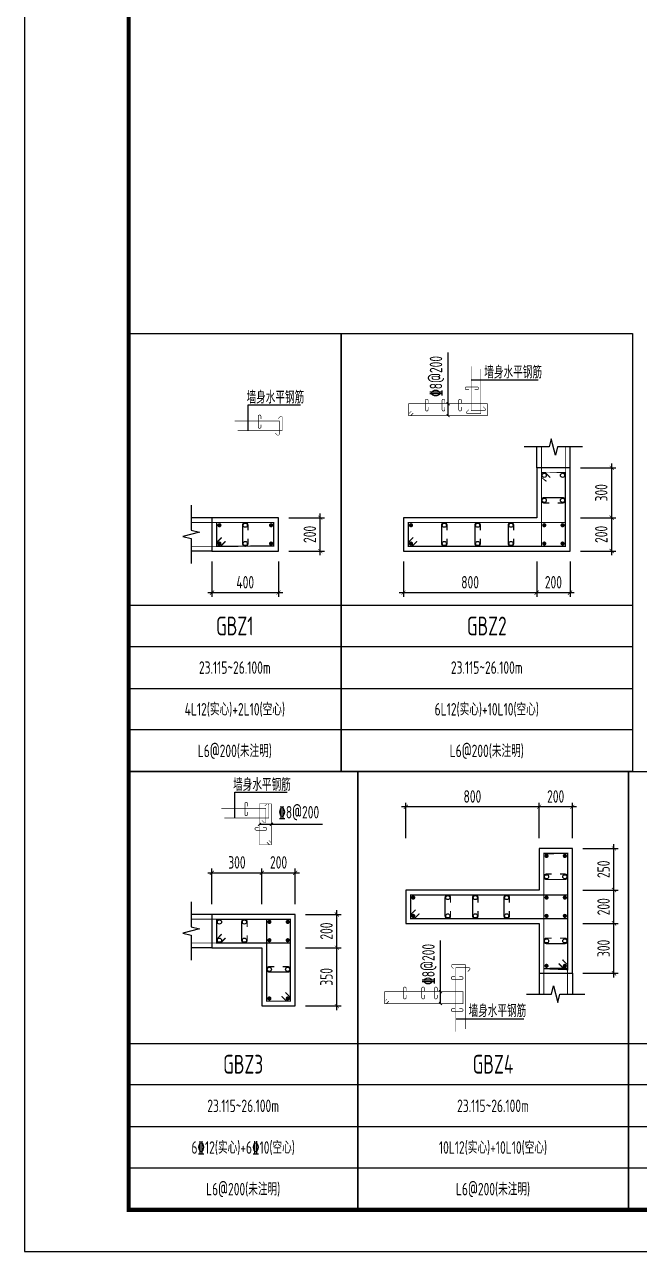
# Model space of a CAD drawing. Extents: x -1058961 to 23600, y -449123 to 2751847.
# Drawn here: x -459602 to -444836, y -288485 to -259005 of the extents above; entities that cross this region are included whole.
import ezdxf
from ezdxf.enums import TextEntityAlignment as Align

# ---------------------------------------------------------------- set-up
doc = ezdxf.new("R2010")
doc.units = 0
doc.header["$LTSCALE"] = 1000
doc.layers.get('0').update_dxf_attribs({"linetype": 'CONTINUOUS'})
doc.layers.get('DEFPOINTS').update_dxf_attribs({"linetype": 'CONTINUOUS'})
for name, color, linetype in [('-TK', 7, 'CONTINUOUS'), ('COLU_DE_DIM', 3, 'CONTINUOUS'), ('COLU_DE_TH', 7, 'CONTINUOUS'), ('LABEL', 1, 'CONTINUOUS'), ('LINK', 6, 'CONTINUOUS'), ('LINK-INDEX', 6, 'CONTINUOUS'), ('link-墙筋', 6, 'CONTINUOUS'), ('REIN', 6, 'CONTINUOUS'), ('TAB', 7, 'CONTINUOUS'), ('TAB_TEXT', 7, 'CONTINUOUS'), ('TEXT25', 2, 'CONTINUOUS'), ('THIN', 7, 'CONTINUOUS'), ('z-计算配筋', 7, 'CONTINUOUS')]:
    doc.layers.add(name, color=color, linetype=linetype)
doc.styles.add('TSSD_DIMENSION', font='Tssdeng.shx', dxfattribs={"width": 0.7, "bigfont": 'tssdchn.shx'})
doc.styles.add('TSSD_REIN', font='tssdeng.shx', dxfattribs={"width": 0.7, "height": 300, "bigfont": 'tssdchn.shx'})
doc.dimstyles.new('TSSD_25_100', dxfattribs={"dimtxt": 300, "dimasz": 100, "dimexe": 100, "dimexo": 250, "dimgap": 100, "dimtad": 1, "dimdec": 0, "dimlfac": 0.25, "dimzin": 0, "dimdsep": 46, "dimtxsty": 'TSSD_DIMENSION', "dimblk": 'ARCHTICK', "dimcen": 0, "dimdle": 100, "dimclrt": 7, "dimadec": 0, "dimazin": 0, "dimtfac": 1, "dimtdec": 0, "dimtix": 1, "dimtmove": 2, "dimatfit": 3, "dimldrblk": 'ARCHTICK', "dimfxl": 0, "dimtolj": 1, "dimtzin": 0, "dimarcsym": 0})

# ---------------------------------------------------------------- blocks, each defined once
blk = doc.blocks.new('_ArchTick')
at = {"color": 0, "linetype": 'ByBlock', "const_width": 0.15}
blk.add_lwpolyline([(-0.5, -0.5), (0.5, 0.5)], dxfattribs=at)
blk = doc.blocks.new('*D1224')
at = {"layer": 'COLU_DE_DIM', "color": 0, "lineweight": -2}
for p, q in [((-455102.3117456581, -271905.5566562858), (-455102.3117456581, -272755.5566562858)), ((-453502.3117456203, -271905.5566562858), (-453502.3117456203, -272755.5566562858)), ((-455202.3117456581, -272655.5566562858), (-453402.3117456203, -272655.5566562858))]:
    blk.add_line(p, q, dxfattribs=at)
at = {"layer": 'DEFPOINTS', "color": 0}
for p in [(-455102.3117456581, -271655.5566562858), (-453502.3117456203, -271655.5566562858), (-453502.3117456203, -272655.5566562858)]:
    blk.add_point(p, dxfattribs=at)
at = {"layer": 'COLU_DE_DIM', "color": 0, "lineweight": -2, "xscale": 100, "yscale": 100, "zscale": 100, "rotation": 180}
blk.add_blockref('_ArchTick', (-455102.3117456581, -272655.5566562858), dxfattribs=at)
at = {"layer": 'COLU_DE_DIM', "color": 0, "lineweight": -2, "xscale": 100, "yscale": 100, "zscale": 100}
blk.add_blockref('_ArchTick', (-453502.3117456203, -272655.5566562858), dxfattribs=at)
at = {"layer": 'COLU_DE_DIM', "color": 7, "insert": (-454302.3117456392, -272405.5566562858), "char_height": 300, "attachment_point": 5, "style": 'TSSD_DIMENSION'}
blk.add_mtext('\\A1;400', dxfattribs=at)
blk = doc.blocks.new('*D1225')
at = {"layer": 'COLU_DE_DIM', "color": 0, "lineweight": -2}
for p, q in [((-453252.3117456203, -270855.5566562788), (-452402.3117456203, -270855.5566562788)), ((-452502.3117456203, -271755.5566562858), (-452502.3117456203, -270755.5566562788)), ((-453252.3117456203, -271655.5566562858), (-452402.3117456203, -271655.5566562858))]:
    blk.add_line(p, q, dxfattribs=at)
at = {"layer": 'DEFPOINTS', "color": 0}
for p in [(-453502.3117456203, -270855.5566562788), (-452502.3117456203, -270855.5566562788), (-453502.3117456203, -271655.5566562858)]:
    blk.add_point(p, dxfattribs=at)
at = {"layer": 'COLU_DE_DIM', "color": 0, "lineweight": -2, "xscale": 100, "yscale": 100, "zscale": 100}
for p, rotation in [((-452502.3117456203, -270855.5566562788), 90), ((-452502.3117456203, -271655.5566562858), 270)]:
    blk.add_blockref('_ArchTick', p, dxfattribs=dict(at, rotation=rotation))
at = {"layer": 'COLU_DE_DIM', "color": 7, "insert": (-452752.3117456203, -271255.5566562824), "char_height": 300, "attachment_point": 5, "rotation": 90, "style": 'TSSD_DIMENSION'}
blk.add_mtext('\\A1;200', dxfattribs=at)
blk = doc.blocks.new('*D1226')
at = {"layer": 'COLU_DE_DIM', "color": 0, "lineweight": -2}
for p, q in [((-450502.3117456204, -271905.5566545327), (-450502.3117456204, -272755.5566545327)), ((-447302.316225159, -271905.5566545327), (-447302.316225159, -272755.5566545327)), ((-450602.3117456204, -272655.5566545327), (-447202.316225159, -272655.5566545327))]:
    blk.add_line(p, q, dxfattribs=at)
at = {"layer": 'DEFPOINTS', "color": 0}
for p in [(-450502.3117456204, -271655.5566545327), (-447302.316225159, -271655.5566545327), (-447302.316225159, -272655.5566545327)]:
    blk.add_point(p, dxfattribs=at)
at = {"layer": 'COLU_DE_DIM', "color": 0, "lineweight": -2, "xscale": 100, "yscale": 100, "zscale": 100, "rotation": 180}
blk.add_blockref('_ArchTick', (-450502.3117456204, -272655.5566545327), dxfattribs=at)
at = {"layer": 'COLU_DE_DIM', "color": 0, "lineweight": -2, "xscale": 100, "yscale": 100, "zscale": 100}
blk.add_blockref('_ArchTick', (-447302.316225159, -272655.5566545327), dxfattribs=at)
at = {"layer": 'COLU_DE_DIM', "color": 7, "insert": (-448902.3139853897, -272405.5566545327), "char_height": 300, "attachment_point": 5, "style": 'TSSD_DIMENSION'}
blk.add_mtext('\\A1;800', dxfattribs=at)
blk = doc.blocks.new('*D1227')
at = {"layer": 'COLU_DE_DIM', "color": 0, "lineweight": -2}
for p, q in [((-447302.316225159, -271905.5566545327), (-447302.316225159, -272755.5566545327)), ((-446502.316225159, -271905.5566545327), (-446502.316225159, -272755.5566545327)), ((-447402.316225159, -272655.5566545327), (-446402.316225159, -272655.5566545327))]:
    blk.add_line(p, q, dxfattribs=at)
at = {"layer": 'DEFPOINTS', "color": 0}
for p in [(-447302.316225159, -271655.5566545327), (-446502.316225159, -271655.5566545327), (-446502.316225159, -272655.5566545327)]:
    blk.add_point(p, dxfattribs=at)
at = {"layer": 'COLU_DE_DIM', "color": 0, "lineweight": -2, "xscale": 100, "yscale": 100, "zscale": 100, "rotation": 180}
blk.add_blockref('_ArchTick', (-447302.316225159, -272655.5566545327), dxfattribs=at)
at = {"layer": 'COLU_DE_DIM', "color": 0, "lineweight": -2, "xscale": 100, "yscale": 100, "zscale": 100}
blk.add_blockref('_ArchTick', (-446502.316225159, -272655.5566545327), dxfattribs=at)
at = {"layer": 'COLU_DE_DIM', "color": 7, "insert": (-446902.316225159, -272405.5566545327), "char_height": 300, "attachment_point": 5, "style": 'TSSD_DIMENSION'}
blk.add_mtext('\\A1;200', dxfattribs=at)
blk = doc.blocks.new('*D1228')
at = {"layer": 'COLU_DE_DIM', "color": 0, "lineweight": -2}
for p, q in [((-446252.3162251413, -270855.5566527793), (-445402.3162251413, -270855.5566527793)), ((-445502.3162251413, -271755.5566545327), (-445502.3162251413, -270755.5566527793)), ((-446252.3162251413, -271655.5566545327), (-445402.3162251413, -271655.5566545327))]:
    blk.add_line(p, q, dxfattribs=at)
at = {"layer": 'DEFPOINTS', "color": 0}
for p in [(-446502.3162251413, -270855.5566527793), (-445502.3162251413, -270855.5566527793), (-446502.3162251413, -271655.5566545327)]:
    blk.add_point(p, dxfattribs=at)
at = {"layer": 'COLU_DE_DIM', "color": 0, "lineweight": -2, "xscale": 100, "yscale": 100, "zscale": 100}
for p, rotation in [((-445502.3162251413, -270855.5566527793), 90), ((-445502.3162251413, -271655.5566545327), 270)]:
    blk.add_blockref('_ArchTick', p, dxfattribs=dict(at, rotation=rotation))
at = {"layer": 'COLU_DE_DIM', "color": 7, "insert": (-445752.3162251412, -271255.5566536561), "char_height": 300, "attachment_point": 5, "rotation": 90, "style": 'TSSD_DIMENSION'}
blk.add_mtext('\\A1;200', dxfattribs=at)
blk = doc.blocks.new('*D1229')
at = {"layer": 'COLU_DE_DIM', "color": 0, "lineweight": -2}
for p, q in [((-446252.3162251413, -269655.5566523211), (-445402.3162251413, -269655.5566523211)), ((-445502.3162251413, -270955.5566527793), (-445502.3162251413, -269555.5566523211)), ((-446252.3162251413, -270855.5566527793), (-445402.3162251413, -270855.5566527793))]:
    blk.add_line(p, q, dxfattribs=at)
at = {"layer": 'DEFPOINTS', "color": 0}
for p in [(-446502.3162251413, -269655.5566523211), (-445502.3162251413, -269655.5566523211), (-446502.3162251413, -270855.5566527793)]:
    blk.add_point(p, dxfattribs=at)
at = {"layer": 'COLU_DE_DIM', "color": 0, "lineweight": -2, "xscale": 100, "yscale": 100, "zscale": 100}
for p, rotation in [((-445502.3162251413, -269655.5566523211), 90), ((-445502.3162251413, -270855.5566527793), 270)]:
    blk.add_blockref('_ArchTick', p, dxfattribs=dict(at, rotation=rotation))
at = {"layer": 'COLU_DE_DIM', "color": 7, "insert": (-445752.3162251412, -270255.5566525503), "char_height": 300, "attachment_point": 5, "rotation": 90, "style": 'TSSD_DIMENSION'}
blk.add_mtext('\\A1;300', dxfattribs=at)
blk = doc.blocks.new('*D1230')
at = {"layer": 'COLU_DE_DIM', "color": 0, "lineweight": -2}
for p, q in [((-455202.3117456608, -279386.9587451696), (-453802.3117456394, -279386.9587451696)), ((-455102.3117456608, -280136.9587451696), (-455102.3117456608, -279286.9587451696)), ((-453902.3117456394, -280136.9587451696), (-453902.3117456394, -279286.9587451696))]:
    blk.add_line(p, q, dxfattribs=at)
at = {"layer": 'DEFPOINTS', "color": 0}
for p in [(-453902.3117456394, -279386.9587451696), (-455102.3117456608, -280386.9587451696), (-453902.3117456394, -280386.9587451696)]:
    blk.add_point(p, dxfattribs=at)
at = {"layer": 'COLU_DE_DIM', "color": 0, "lineweight": -2, "xscale": 100, "yscale": 100, "zscale": 100, "rotation": 180}
blk.add_blockref('_ArchTick', (-455102.3117456608, -279386.9587451696), dxfattribs=at)
at = {"layer": 'COLU_DE_DIM', "color": 0, "lineweight": -2, "xscale": 100, "yscale": 100, "zscale": 100}
blk.add_blockref('_ArchTick', (-453902.3117456394, -279386.9587451696), dxfattribs=at)
at = {"layer": 'COLU_DE_DIM', "color": 7, "insert": (-454502.3117456501, -279136.9587451696), "char_height": 300, "attachment_point": 5, "style": 'TSSD_DIMENSION'}
blk.add_mtext('\\A1;300', dxfattribs=at)
blk = doc.blocks.new('*D1231')
at = {"layer": 'COLU_DE_DIM', "color": 0, "lineweight": -2}
for p, q in [((-454002.3117456394, -279386.9587451696), (-453002.3117456394, -279386.9587451696)), ((-453902.3117456394, -280136.9587451696), (-453902.3117456394, -279286.9587451696)), ((-453102.3117456394, -280136.9587451696), (-453102.3117456394, -279286.9587451696))]:
    blk.add_line(p, q, dxfattribs=at)
at = {"layer": 'DEFPOINTS', "color": 0}
for p in [(-453102.3117456394, -279386.9587451696), (-453902.3117456394, -280386.9587451696), (-453102.3117456394, -280386.9587451696)]:
    blk.add_point(p, dxfattribs=at)
at = {"layer": 'COLU_DE_DIM', "color": 0, "lineweight": -2, "xscale": 100, "yscale": 100, "zscale": 100, "rotation": 180}
blk.add_blockref('_ArchTick', (-453902.3117456394, -279386.9587451696), dxfattribs=at)
at = {"layer": 'COLU_DE_DIM', "color": 0, "lineweight": -2, "xscale": 100, "yscale": 100, "zscale": 100}
blk.add_blockref('_ArchTick', (-453102.3117456394, -279386.9587451696), dxfattribs=at)
at = {"layer": 'COLU_DE_DIM', "color": 7, "insert": (-453502.3117456394, -279136.9587451696), "char_height": 300, "attachment_point": 5, "style": 'TSSD_DIMENSION'}
blk.add_mtext('\\A1;200', dxfattribs=at)
blk = doc.blocks.new('*D1232')
at = {"layer": 'COLU_DE_DIM', "color": 0, "lineweight": -2}
for p, q in [((-452852.3117456394, -281186.9587451668), (-452002.3117456394, -281186.9587451668)), ((-452102.3117456394, -282686.9587427714), (-452102.3117456394, -281086.9587451668)), ((-452852.3117456394, -282586.9587427714), (-452002.3117456394, -282586.9587427714))]:
    blk.add_line(p, q, dxfattribs=at)
at = {"layer": 'DEFPOINTS', "color": 0}
for p in [(-453102.3117456394, -281186.9587451668), (-452102.3117456394, -281186.9587451668), (-453102.3117456394, -282586.9587427714)]:
    blk.add_point(p, dxfattribs=at)
at = {"layer": 'COLU_DE_DIM', "color": 0, "lineweight": -2, "xscale": 100, "yscale": 100, "zscale": 100}
for p, rotation in [((-452102.3117456394, -281186.9587451668), 90), ((-452102.3117456394, -282586.9587427714), 270)]:
    blk.add_blockref('_ArchTick', p, dxfattribs=dict(at, rotation=rotation))
at = {"layer": 'COLU_DE_DIM', "color": 7, "insert": (-452352.3117456394, -281886.9587439692), "char_height": 300, "attachment_point": 5, "rotation": 90, "style": 'TSSD_DIMENSION'}
blk.add_mtext('\\A1;350', dxfattribs=at)
blk = doc.blocks.new('*D1233')
at = {"layer": 'COLU_DE_DIM', "color": 0, "lineweight": -2}
for p, q in [((-452102.3117456394, -281286.9587451668), (-452102.3117456394, -280286.9587451696)), ((-452852.3117456394, -280386.9587451696), (-452002.3117456394, -280386.9587451696)), ((-452852.3117456394, -281186.9587451668), (-452002.3117456394, -281186.9587451668))]:
    blk.add_line(p, q, dxfattribs=at)
at = {"layer": 'DEFPOINTS', "color": 0}
for p in [(-453102.3117456394, -280386.9587451696), (-452102.3117456394, -280386.9587451696), (-453102.3117456394, -281186.9587451668)]:
    blk.add_point(p, dxfattribs=at)
at = {"layer": 'COLU_DE_DIM', "color": 0, "lineweight": -2, "xscale": 100, "yscale": 100, "zscale": 100}
for p, rotation in [((-452102.3117456394, -280386.9587451696), 90), ((-452102.3117456394, -281186.9587451668), 270)]:
    blk.add_blockref('_ArchTick', p, dxfattribs=dict(at, rotation=rotation))
at = {"layer": 'COLU_DE_DIM', "color": 7, "insert": (-452352.3117456394, -280786.9587451683), "char_height": 300, "attachment_point": 5, "rotation": 90, "style": 'TSSD_DIMENSION'}
blk.add_mtext('\\A1;200', dxfattribs=at)
blk = doc.blocks.new('*D1318')
at = {"layer": 'COLU_DE_DIM', "color": 0, "lineweight": -2}
for p, q in [((-446197.2700891263, -280602.2533056755), (-445347.2700891263, -280602.2533056755)), ((-445447.2700891263, -281902.2551157917), (-445447.2700891263, -280502.2533056755)), ((-446197.2700891263, -281802.2551157917), (-445347.2700891263, -281802.2551157917))]:
    blk.add_line(p, q, dxfattribs=at)
at = {"layer": 'DEFPOINTS', "color": 0}
for p in [(-446447.2700891263, -280602.2533056755), (-445447.2700891263, -280602.2533056755), (-446447.2700891263, -281802.2551157917)]:
    blk.add_point(p, dxfattribs=at)
at = {"layer": 'COLU_DE_DIM', "color": 0, "lineweight": -2, "xscale": 100, "yscale": 100, "zscale": 100}
for p, rotation in [((-445447.2700891263, -280602.2533056755), 90), ((-445447.2700891263, -281802.2551157917), 270)]:
    blk.add_blockref('_ArchTick', p, dxfattribs=dict(at, rotation=rotation))
at = {"layer": 'COLU_DE_DIM', "color": 7, "insert": (-445697.2700891263, -281202.2542107338), "char_height": 300, "attachment_point": 5, "rotation": 90, "style": 'TSSD_DIMENSION'}
blk.add_mtext('\\A1;300', dxfattribs=at)
blk = doc.blocks.new('*D1319')
at = {"layer": 'COLU_DE_DIM', "color": 0, "lineweight": -2}
for p, q in [((-445447.2700891263, -280702.2533056755), (-445447.2700891263, -279702.2545125485)), ((-446197.2700891263, -279802.2545125485), (-445347.2700891263, -279802.2545125485)), ((-446197.2700891263, -280602.2533056755), (-445347.2700891263, -280602.2533056755))]:
    blk.add_line(p, q, dxfattribs=at)
at = {"layer": 'DEFPOINTS', "color": 0}
for p in [(-446447.2700891263, -279802.2545125485), (-445447.2700891263, -279802.2545125485), (-446447.2700891263, -280602.2533056755)]:
    blk.add_point(p, dxfattribs=at)
at = {"layer": 'COLU_DE_DIM', "color": 0, "lineweight": -2, "xscale": 100, "yscale": 100, "zscale": 100}
for p, rotation in [((-445447.2700891263, -279802.2545125485), 90), ((-445447.2700891263, -280602.2533056755), 270)]:
    blk.add_blockref('_ArchTick', p, dxfattribs=dict(at, rotation=rotation))
at = {"layer": 'COLU_DE_DIM', "color": 7, "insert": (-445697.2700891263, -280202.2539091121), "char_height": 300, "attachment_point": 5, "rotation": 90, "style": 'TSSD_DIMENSION'}
blk.add_mtext('\\A1;200', dxfattribs=at)
blk = doc.blocks.new('*D1320')
at = {"layer": 'COLU_DE_DIM', "color": 0, "lineweight": -2}
for p, q in [((-446197.2700891263, -278802.2563805213), (-445347.2700891263, -278802.2563805213)), ((-445447.2700891263, -279902.2545125485), (-445447.2700891263, -278702.2563805213)), ((-446197.2700891263, -279802.2545125485), (-445347.2700891263, -279802.2545125485))]:
    blk.add_line(p, q, dxfattribs=at)
at = {"layer": 'DEFPOINTS', "color": 0}
for p in [(-446447.2700891263, -278802.2563805213), (-445447.2700891263, -278802.2563805213), (-446447.2700891263, -279802.2545125485)]:
    blk.add_point(p, dxfattribs=at)
at = {"layer": 'COLU_DE_DIM', "color": 0, "lineweight": -2, "xscale": 100, "yscale": 100, "zscale": 100}
for p, rotation in [((-445447.2700891263, -278802.2563805213), 90), ((-445447.2700891263, -279802.2545125485), 270)]:
    blk.add_blockref('_ArchTick', p, dxfattribs=dict(at, rotation=rotation))
at = {"layer": 'COLU_DE_DIM', "color": 7, "insert": (-445697.2700891263, -279302.255446535), "char_height": 300, "attachment_point": 5, "rotation": 90, "style": 'TSSD_DIMENSION'}
blk.add_mtext('\\A1;250', dxfattribs=at)
blk = doc.blocks.new('*D1321')
at = {"layer": 'COLU_DE_DIM', "color": 0, "lineweight": -2}
for p, q in [((-447247.270088704, -278552.2563805213), (-447247.2700871207, -277702.2563805213)), ((-446447.2700886606, -278552.2563805213), (-446447.2700870774, -277702.2563820114)), ((-446347.2700872637, -277802.2563821977), (-447347.270087307, -277802.256380335))]:
    blk.add_line(p, q, dxfattribs=at)
at = {"layer": 'DEFPOINTS', "color": 0}
for p in [(-447247.270087307, -277802.2563805213), (-447247.2700891696, -278802.2563805213), (-446447.2700891263, -278802.2563805213)]:
    blk.add_point(p, dxfattribs=at)
at = {"layer": 'COLU_DE_DIM', "color": 0, "lineweight": -2, "xscale": 100, "yscale": 100, "zscale": 100}
for p, rotation in [((-447247.270087307, -277802.2563805213), 179.9999998932783), ((-446447.2700872637, -277802.2563820114), 359.9999998932783)]:
    blk.add_blockref('_ArchTick', p, dxfattribs=dict(at, rotation=rotation))
at = {"layer": 'COLU_DE_DIM', "color": 7, "insert": (-446847.2700868197, -277552.2563812663), "char_height": 300, "attachment_point": 5, "rotation": 359.9999998932783, "style": 'TSSD_DIMENSION'}
blk.add_mtext('\\A1;200', dxfattribs=at)
blk = doc.blocks.new('*D1322')
at = {"layer": 'COLU_DE_DIM', "color": 0, "lineweight": -2}
for p, q in [((-450447.7664299897, -278552.2563805213), (-450447.7664284065, -277702.2563805213)), ((-447247.270088704, -278552.2563805213), (-447247.2700871207, -277702.2563864827)), ((-447147.270087307, -277802.2563866689), (-450547.7664285927, -277802.256380335))]:
    blk.add_line(p, q, dxfattribs=at)
at = {"layer": 'DEFPOINTS', "color": 0}
for p in [(-450447.7664285927, -277802.2563805213), (-450447.7664304554, -278802.2563805213), (-447247.2700891696, -278802.2563805213)]:
    blk.add_point(p, dxfattribs=at)
at = {"layer": 'COLU_DE_DIM', "color": 0, "lineweight": -2, "xscale": 100, "yscale": 100, "zscale": 100}
for p, rotation in [((-450447.7664285927, -277802.2563805213), 179.9999998932783), ((-447247.270087307, -277802.2563864827), 359.9999998932783)]:
    blk.add_blockref('_ArchTick', p, dxfattribs=dict(at, rotation=rotation))
at = {"layer": 'COLU_DE_DIM', "color": 7, "insert": (-448847.5182574842, -277552.256383502), "char_height": 300, "attachment_point": 5, "rotation": 359.9999998932783, "style": 'TSSD_DIMENSION'}
blk.add_mtext('\\A1;800', dxfattribs=at)
blk = doc.blocks.new('A1')
blk.add_lwpolyline([(0, 59400), (0, 0), (84100, 0), (84100, 59400)], close=True)
at = {"const_width": 100}
blk.add_lwpolyline([(2500, 58400), (2500, 1000), (83100, 1000), (83100, 58400)], close=True, dxfattribs=at)

msp = doc.modelspace()

# ---------------------------------------------------------------- linework, layer by layer
at = {"layer": 'COLU_DE_TH'}
for points in [[(-446502.316225159, -269655.5566523211), (-447302.316225159, -269655.5566522928), (-447302.3162251581, -270855.5566527793), (-450502.3117456203, -270855.5566545327), (-450502.3116895007, -271655.5566545327), (-446502.3162251581, -271655.5566562862), (-446502.316225159, -269655.5566523211)], [(-455102.3117456581, -270855.5566562788), (-455102.3117456608, -271655.5566562858), (-453502.3117456203, -271655.5566562751), (-453502.3117456255, -270855.5566562779), (-455102.3117456581, -270855.5566562788)], [(-447247.2700891696, -281802.2551157917), (-446447.2700891263, -281802.2551158094), (-446447.2700891268, -278802.2563805213), (-447247.2700891133, -278802.2563804938), (-447247.2700891473, -279802.2545125485), (-450447.7664304554, -279802.253305676), (-450447.7670337042, -280602.2533056755), (-447247.270089164, -280602.2545125485), (-447247.2700891696, -281802.2551157917)], [(-455102.3117456608, -280386.9587451696), (-455102.311745638, -281186.9587451668), (-453902.3117456394, -281186.9587451696), (-453902.3117456394, -282586.9587427714), (-453102.3117456394, -282586.9587427714), (-453102.3117456394, -280386.9587451696), (-455102.3117456608, -280386.9587451696)]]:
    msp.add_lwpolyline(points, close=True, dxfattribs=at)
at = {"layer": 'LABEL'}
for p, q in [((-449432.3961706077, -268401.1065054679), (-449432.3962236585, -266888.6065044818)), ((-453959.8117456448, -278221.852275882), (-452447.3117456445, -278221.852275882)), ((-449614.0167020205, -282527.7810831654), (-449614.0167020183, -281015.281083166))]:
    msp.add_line(p, q, dxfattribs=at)
at = {"layer": 'LABEL', "const_width": 25}
for points in [[(-449397.0049017537, -268151.4628729672), (-449467.7549017537, -268080.7519354672)], [(-449397.0049017537, -268436.4628729672), (-449467.7549017537, -268365.7519354672)], [(-453995.2033956042, -278257.2086359955), (-453924.4533956042, -278186.4976984955)], [(-453710.2033956042, -278257.2086359955), (-453639.4533956042, -278186.4976984955)], [(-449578.6603388566, -282278.1475961658), (-449649.3712763566, -282207.3975961658)], [(-449578.6603388566, -282563.1475961658), (-449649.3712763566, -282492.3975961658)]]:
    msp.add_lwpolyline(points, dxfattribs=at)
at = {"layer": 'LINK', "const_width": 30}
for points in [[(-447067.3162251801, -269982.480533863), (-447187.3162251605, -269862.4805338435), (-447187.3162251604, -269770.5566522972), (-446617.3162251589, -269770.5566523173), (-446617.3162251584, -271540.5566562341), (-447187.3162251596, -271540.5566559843), (-447187.3162251604, -269770.5566522972), (-447095.3923435881, -269770.5566523009), (-446975.3923436076, -269890.5566523206)], [(-454775.3878641139, -271420.5566562811), (-454895.3878641104, -271540.5566562846), (-454987.3117456601, -271540.5566562847), (-454987.3117456579, -270970.5566562791), (-453617.3117456259, -270970.5566562788), (-453617.3117456222, -271540.5566562755), (-454987.3117456601, -271540.5566562847), (-454987.3117456577, -271448.6327747427), (-454867.3117456612, -271328.6327747392)], [(-450175.3878234446, -271420.5566504398), (-450295.3878192613, -271540.5566546231), (-450387.3116975666, -271540.556654583), (-450387.3117375517, -270970.5566544701), (-446617.3162251579, -270970.5566524042), (-446617.3162251577, -271540.5566562357), (-450387.3116975666, -271540.556654583), (-450387.3117040142, -271448.6327762793), (-450267.3117081975, -271328.6327720959)], [(-446682.2700891177, -281475.3312342907), (-446562.2700891292, -281595.3312343022), (-446562.2700891291, -281687.2551158263), (-447132.2700891703, -281687.2551158135), (-447132.2700891516, -278917.2563804665), (-446562.2700891314, -278917.256380486), (-446562.2700891291, -281687.2551158263), (-446654.19397067, -281687.2551158253), (-446774.1939706585, -281567.2551158138)], [(-450120.8429748422, -280367.2535522674), (-450240.8430654038, -280487.2534617057), (-450332.7669469916, -280487.2533923912), (-450332.7665171768, -279917.2533923997), (-446562.2700891246, -279917.255029085), (-446562.2700891244, -280487.255029074), (-450332.7669469916, -280487.2533923912), (-450332.7668776803, -280395.3295106828), (-450212.7667871186, -280275.3296012445)], [(-454775.387864096, -280951.9587451626), (-454895.3878640904, -281071.9587451682), (-454987.3117456398, -281071.9587451679), (-454987.311745656, -280501.9587451705), (-453217.3117456385, -280501.9587451704), (-453217.3117456384, -281071.9587451725), (-454987.3117456398, -281071.9587451679), (-454987.3117456418, -280980.0348636253), (-454867.3117456473, -280860.0348636197)], [(-453337.3117456372, -282260.0348612264), (-453217.3117456385, -282380.0348612277), (-453217.311745639, -282471.9587427729), (-453787.3117456391, -282471.9587427729), (-453787.3117456394, -280501.9587451699), (-453217.3117456384, -280501.9587451699), (-453217.311745639, -282471.9587427729), (-453309.2356271858, -282471.958742773), (-453429.2356271845, -282351.9587427718)]]:
    msp.add_lwpolyline(points, dxfattribs=at)
for points in [[(-446802.3162251568, -270500.5566566371), (-446682.3162251568, -270500.5566566371, 1), (-446682.3162251568, -270370.5566566371), (-447122.3162251571, -270370.5566566371, 1), (-447122.3162251571, -270500.5566566371), (-447002.3162251571, -270500.5566566371)], [(-454237.311745643, -271155.5566562829), (-454237.311745643, -271035.5566562829, 1), (-454367.311745643, -271035.5566562829), (-454367.3117456402, -271475.55665628, 1), (-454237.3117456402, -271475.55665628), (-454237.3117456402, -271355.55665628)], [(-449457.3128560348, -271155.556598315), (-449457.3128560348, -271035.556598315, 1), (-449587.3128560348, -271035.556598315), (-449587.3128251691, -271475.5565984921, 1), (-449457.3128251691, -271475.5565984921), (-449457.3128251691, -271355.5565984921)], [(-448657.3139790762, -271155.5566254979), (-448657.3139790762, -271035.5566254979, 1), (-448787.3139790762, -271035.5566254979), (-448787.3139636433, -271475.5566272534, 1), (-448657.3139636433, -271475.5566272534), (-448657.3139636433, -271355.5566272534)], [(-447857.3151021177, -271155.556652681), (-447857.3151021177, -271035.556652681, 1), (-447987.3151021177, -271035.556652681), (-447987.3151021175, -271475.5566560146, 1), (-447857.3151021175, -271475.5566560146), (-447857.3151021175, -271355.5566560146)], [(-446947.2700891676, -279417.2555143848), (-447067.2700891676, -279417.2555143848, 1), (-447067.2700891676, -279547.2555143848), (-446627.2700891476, -279547.2555143999, 1), (-446627.2700891476, -279417.2555143999), (-446747.2700891476, -279417.2555143999)], [(-449372.8369658563, -280102.2533056844), (-449372.8369658563, -279982.2533056844, 1), (-449502.8369658563, -279982.2533056844), (-449502.8369658563, -280422.2533056714, 1), (-449372.8369658563, -280422.2533056714), (-449372.8369658563, -280302.2533056714)], [(-448713.1926874673, -280102.2533056844), (-448713.1926874673, -279982.2533056844, 1), (-448843.1926874673, -279982.2533056844), (-448843.1926874673, -280422.2533056714, 1), (-448713.1926874673, -280422.2533056714), (-448713.1926874673, -280302.2533056714)], [(-447958.0715448057, -280102.2533056844), (-447958.0715448057, -279982.2533056844, 1), (-448088.0715448057, -279982.2533056844), (-448088.0715448057, -280422.2533056714, 1), (-447958.0715448057, -280422.2533056714), (-447958.0715448057, -280302.2533056714)], [(-454257.3117456473, -280686.9587451699), (-454257.3117456473, -280566.9587451699, 1), (-454387.3117456473, -280566.9587451699), (-454387.3117456472, -281006.9587451714, 1), (-454257.3117456472, -281006.9587451714), (-454257.3117456472, -280886.9587451714)], [(-446947.2705415959, -280957.254882046), (-447067.2705415959, -280957.254882046, 1), (-447067.2705415959, -281087.254882046), (-446627.2705415675, -281087.255213832, 1), (-446627.2705415675, -280957.255213832), (-446747.2705415675, -280957.255213832)], [(-453602.311745642, -281641.9587439728), (-453722.311745642, -281641.9587439728, 1), (-453722.311745642, -281771.9587439728), (-453282.3117456408, -281771.958743974, 1), (-453282.3117456408, -281641.958743974), (-453402.3117456408, -281641.958743974)]]:
    msp.add_lwpolyline(points, format="xyb", dxfattribs=at)
at = {"layer": 'LINK-INDEX', "const_width": 15.00000095367432}
for points in [[(-448928.9083715123, -267775.7611810596), (-448988.9083715123, -267775.7611810596, -1), (-448988.9083715123, -267710.7611810596), (-448733.2009459874, -267710.7611810582, -1), (-448733.2009459874, -267775.7611810582), (-448793.2009459874, -267775.7611810582)], [(-449909.8956256602, -268098.6064768763), (-449909.8956256602, -268038.6064768763, 1), (-449974.8956256602, -268038.6064768763), (-449974.8956102272, -268258.6064769649, 1), (-449909.8956102272, -268258.6064769649), (-449909.8956102272, -268198.6064769649)], [(-449509.8961871809, -268098.6064904678), (-449509.8961871809, -268038.6064904678, 1), (-449574.8961871809, -268038.6064904678), (-449574.8961794644, -268258.6064913456, 1), (-449509.8961794644, -268258.6064913456), (-449509.8961794644, -268198.6064913456)], [(-449109.8967487016, -268098.6065040594), (-449109.8967487016, -268038.6065040594, 1), (-449174.8967487016, -268038.6065040594), (-449174.8967487016, -268258.6065057262, 1), (-449109.8967487016, -268258.6065057262), (-449109.8967487016, -268198.6065057262)], [(-453925.6472296317, -268479.6096049816), (-453925.6472296317, -268419.6096049816, 1), (-453990.6472296317, -268419.6096049816), (-453990.6472296331, -268675.3170305066, 1), (-453925.6472296331, -268675.3170305066), (-453925.6472296331, -268615.3170305066)], [(-454246.7439460611, -277786.1448510013), (-454246.7439460611, -277726.1448510013, 1), (-454311.7439460611, -277726.1448510013), (-454311.7439460625, -277981.8522765263, 1), (-454246.7439460625, -277981.8522765263), (-454246.7439460625, -277921.8522765263)], [(-453977.3117456461, -278299.3522758825), (-454037.3117456461, -278299.3522758825, 1), (-454037.3117456461, -278364.3522758825), (-453817.3117456455, -278364.3522758831, 1), (-453817.3117456455, -278299.3522758831), (-453877.3117456455, -278299.3522758831)], [(-450438.303196264, -282225.2810831692), (-450438.303196264, -282165.2810831692, 1), (-450503.303196264, -282165.2810831692), (-450503.3031962623, -282385.2810831685, 1), (-450438.3031962623, -282385.2810831685), (-450438.3031962623, -282325.2810831685)], [(-449998.3125668583, -282225.2810831692), (-449998.3125668583, -282165.2810831692, 1), (-450063.3125668583, -282165.2810831692), (-450063.3125668566, -282385.2810831685, 1), (-449998.3125668566, -282385.2810831685), (-449998.3125668566, -282325.2810831685)], [(-449691.5167020299, -282225.2810831692), (-449691.5167020299, -282165.2810831692, 1), (-449756.5167020299, -282165.2810831692), (-449756.5167020282, -282385.2810831685, 1), (-449691.5167020282, -282385.2810831685), (-449691.5167020282, -282325.2810831685)], [(-449264.0167020422, -281882.781474748), (-449324.0167020422, -281882.781474748, 1), (-449324.0167020422, -281947.781474748), (-449104.0167020186, -281947.7814747557, 1), (-449104.0167020186, -281882.7814747557), (-449164.0167020186, -281882.7814747557)], [(-449264.0167020282, -282652.7810831543), (-449324.0167020282, -282652.7810831543, 1), (-449324.0167020282, -282717.7810831543), (-449104.016702012, -282717.7810831543, 1), (-449104.016702012, -282652.7810831543), (-449164.016702012, -282652.7810831543)]]:
    msp.add_lwpolyline(points, format="xyb", dxfattribs=at)
for points in [[(-450268.9331016422, -268341.1065030183), (-450328.9330995859, -268401.1065050745), (-450374.8950387088, -268401.106505055), (-450374.8950587014, -268116.1065049981), (-448489.8973025044, -268116.1065039651), (-448489.8973025044, -268401.1065058814), (-450374.8950387088, -268401.106505055), (-450374.8950419355, -268355.1445658752), (-450314.8950439917, -268295.1445638189)], [(-453734.8117456532, -278608.3903345236), (-453674.8117456441, -278668.3903345146), (-453674.8117456445, -278714.3522752842), (-453959.8117456445, -278714.3522752842), (-453959.8117456449, -277729.3522764831), (-453674.8117456444, -277729.3522764831), (-453674.8117456445, -278714.3522752842), (-453720.7736864017, -278714.352275286), (-453780.7736864107, -278654.3522752951)], [(-450850.5547612362, -282467.7810831831), (-450910.5547612527, -282527.7810831666), (-450956.5167020326, -282527.7810831656), (-450956.5167020326, -282242.7810831668), (-449071.5167020046, -282242.7810831671), (-449071.5167020054, -282527.7810831656), (-450956.5167020326, -282527.7810831656), (-450956.5167020328, -282481.8191423612), (-450896.5167020162, -282421.8191423777)]]:
    msp.add_lwpolyline(points, dxfattribs=at)
at = {"layer": 'LINK-INDEX', "color": 1, "const_width": 20}
for points in [[(-447187.3162251249, -269870.556652321), (-447187.3162251249, -269155.556652321)], [(-446617.3162251249, -269870.556652321), (-446617.3162251249, -269155.556652321)], [(-454887.3117456582, -270970.5566562787), (-455602.3117456581, -270970.5566562788)], [(-454887.3117456582, -271540.5566562787), (-455602.3117456581, -271540.5566562788)], [(-454887.311745661, -280501.9587451695), (-455602.3117456608, -280501.9587451696)], [(-454887.311745661, -281071.9587451695), (-455602.3117456608, -281071.9587451696)], [(-447132.2700891696, -281587.2551157919), (-447132.2700891696, -282302.2551157917)], [(-446562.2700891696, -281587.2551157919), (-446562.2700891696, -282302.2551157917)]]:
    msp.add_lwpolyline(points, dxfattribs=at)
at = {"layer": 'link-墙筋', "color": 152, "const_width": 12.5}
for points in [[(-448645.8670634748, -267285.1984071726), (-448645.8670634748, -268355.1984071726), (-448961.5415409873, -268355.1984071726, -0.414213562373095), (-448985.5415409873, -268331.1984071726), (-448985.5415409873, -268322.7131257983, -0.198912367379658), (-448978.5121037359, -268305.7425630499), (-448932.5501629589, -268259.7806222726)], [(-448875.700946033, -267214.3288773572), (-448875.700946033, -268284.3288773572), (-448560.0264685201, -268284.3288773572, 0.414213562373095), (-448536.0264685201, -268260.3288773572), (-448536.0264685201, -268251.8435959829, 0.198912367379658), (-448543.0559057719, -268234.8730332345), (-448589.0178465489, -268188.9110924572)], [(-454555.7506019862, -268532.8170304609), (-453485.7506019862, -268532.8170304609), (-453485.7506019862, -268848.4915079739, -0.414213562373095), (-453509.7506019862, -268872.4915079739), (-453518.2358833605, -268872.4915079739, -0.198912367379658), (-453535.2064461089, -268865.462070722), (-453581.1683868861, -268819.500129945)], [(-454484.8810721708, -268762.6509130191), (-453414.8810721708, -268762.6509130191), (-453414.8810721708, -268446.9764355066, 0.414213562373095), (-453438.8810721708, -268422.9764355066), (-453447.3663535451, -268422.9764355066, 0.198912367379658), (-453464.3369162935, -268430.005872758), (-453510.2988570707, -268475.967813535)], [(-454876.8473184156, -277839.3522764806), (-453806.8473184156, -277839.3522764806), (-453806.8473184156, -278155.0267539936, -0.414213562373095), (-453830.8473184156, -278179.0267539936), (-453839.33259979, -278179.0267539936, -0.198912367379658), (-453856.3031625383, -278171.9973167417), (-453902.2651033156, -278126.0353759647)], [(-454805.9777886003, -278069.1861590388), (-453735.9777886003, -278069.1861590388), (-453735.9777886003, -277753.5116815263, 0.414213562373095), (-453759.9777886003, -277729.5116815263), (-453768.4630699746, -277729.5116815263, 0.198912367379658), (-453785.4336327229, -277736.5411187777), (-453831.3955735002, -277782.5030595547)], [(-449016.6828194655, -283136.5379341044), (-449016.6828194655, -281595.2288291498), (-449332.357296978, -281595.2288291498, 0.414213562373095), (-449356.357296978, -281619.2288291498), (-449356.357296978, -281627.7141105241, 0.198912367379658), (-449349.3278597266, -281644.6846732725), (-449303.3659189496, -281690.6466140497)], [(-449246.5167020237, -283207.4074639198), (-449246.5167020237, -281666.0983589652), (-448930.8422245107, -281666.0983589652, -0.414213562373095), (-448906.8422245107, -281690.0983589652), (-448906.8422245107, -281698.5836403395, -0.198912367379658), (-448913.8716617626, -281715.5542030879), (-448959.8336025396, -281761.5161438651)]]:
    msp.add_lwpolyline(points, format="xyb", dxfattribs=at)
at = {"layer": 'REIN', "const_width": 50}
for points in [[(-454947.3117456577, -271035.5566562793, 1), (-454897.3117456577, -271035.5566562793, 1), (-454947.3117456577, -271035.5566562793)], [(-453707.3117456284, -271035.5566562789, 1), (-453657.3117456284, -271035.5566562789, 1), (-453707.3117456284, -271035.5566562789)], [(-450347.3117329933, -271035.5566544345, 1), (-450297.3117329933, -271035.5566544345, 1), (-450347.3117329933, -271035.5566544345)], [(-447147.3162251592, -271035.5566526806, 1), (-447097.3162251592, -271035.5566526806, 1), (-447147.3162251592, -271035.5566526806)], [(-446707.3162251579, -271035.5566524395, 1), (-446657.3162251579, -271035.5566524395, 1), (-446707.3162251579, -271035.5566524395)], [(-454947.3117456594, -271475.5566562843, 1), (-454897.3117456594, -271475.5566562843, 1), (-454947.3117456594, -271475.5566562843)], [(-453707.3117456256, -271475.556656276, 1), (-453657.3117456256, -271475.556656276, 1), (-453707.3117456256, -271475.556656276)], [(-450347.3117021276, -271475.5566546117, 1), (-450297.3117021276, -271475.5566546117, 1), (-450347.3117021276, -271475.5566546117)], [(-447147.316225159, -271475.5566560142, 1), (-447097.316225159, -271475.5566560142, 1), (-447147.316225159, -271475.5566560142)], [(-446707.3162251576, -271475.5566562074, 1), (-446657.3162251576, -271475.5566562074, 1), (-446707.3162251576, -271475.5566562074)], [(-447067.2700891504, -279007.2563804831, 1), (-447067.2700891504, -278957.2563804831, 1), (-447067.2700891504, -279007.2563804831)], [(-446627.2700891304, -279007.2563804982, 1), (-446627.2700891304, -278957.2563804982, 1), (-446627.2700891304, -279007.2563804982)], [(-450267.7665661927, -280007.2534414165, 1), (-450267.7665661927, -279957.2534414165, 1), (-450267.7665661927, -280007.2534414165)], [(-447067.2700891573, -280007.2546482863, 1), (-447067.2700891573, -279957.2546482863, 1), (-447067.2700891573, -280007.2546482863)], [(-446627.2700891322, -280007.2549800728, 1), (-446627.2700891322, -279957.2549800728, 1), (-446627.2700891322, -280007.2549800728)], [(-453747.3117456402, -280566.9587451698, 1), (-453697.3117456402, -280566.9587451698, 1), (-453747.3117456402, -280566.9587451698)], [(-453307.3117456391, -280566.9587451699, 1), (-453257.3117456391, -280566.9587451699, 1), (-453307.3117456391, -280566.9587451699)], [(-450267.7668979795, -280447.2534414053, 1), (-450267.7668979795, -280397.2534414053, 1), (-450267.7668979795, -280447.2534414053)], [(-447067.2700891602, -280447.254648275, 1), (-447067.2700891602, -280397.254648275, 1), (-447067.2700891602, -280447.254648275)], [(-446627.2700891319, -280447.254980061, 1), (-446627.2700891319, -280397.254980061, 1), (-446627.2700891319, -280447.254980061)], [(-453747.3117456401, -281006.9587451713, 1), (-453697.3117456401, -281006.9587451713, 1), (-453747.3117456401, -281006.9587451713)], [(-453307.311745639, -281006.9587451725, 1), (-453257.311745639, -281006.9587451725, 1), (-453307.311745639, -281006.9587451725)], [(-447067.2700891683, -281647.2551158172, 1), (-447067.2700891683, -281597.2551158172, 1), (-447067.2700891683, -281647.2551158172)], [(-446627.2700891282, -281647.255115827, 1), (-446627.2700891282, -281597.255115827, 1), (-446627.2700891282, -281647.255115827)], [(-453747.3117456393, -282406.9587427743, 1), (-453697.3117456393, -282406.9587427743, 1), (-453747.3117456393, -282406.9587427743)], [(-453307.3117456392, -282406.9587427743, 1), (-453257.3117456392, -282406.9587427743, 1), (-453307.3117456392, -282406.9587427743)]]:
    msp.add_lwpolyline(points, format="xyb", close=True, dxfattribs=at)
at = {"layer": 'REIN'}
for centre in [(-447122.3162251574, -269835.5566566397), (-446682.3162251571, -269835.5566566397), (-447122.3162251571, -270435.5566566371), (-446682.3162251569, -270435.5566566371), (-454302.311745643, -271035.5566562829), (-449522.3128406024, -271035.5565828714), (-448722.3139713602, -271035.556591519), (-447922.3151021181, -271035.5566562852), (-454302.3117456402, -271475.55665628), (-449522.3128406015, -271475.5565828711), (-448722.3139713593, -271475.5565915187), (-447922.3151021171, -271475.5566562849), (-447067.2700891676, -279482.2555143848), (-446627.2700891476, -279482.2555143999), (-449437.8369658563, -279982.2533056844), (-448778.1926874673, -279982.2533056844), (-448023.0715448057, -279982.2533056844), (-454922.3117456483, -280566.9587471252), (-454322.3117456477, -280566.9587471081), (-449437.8369658563, -280422.2533056714), (-448778.1926874673, -280422.2533056714), (-448023.0715448057, -280422.2533056714), (-454922.3117456475, -281006.9587471248), (-454322.3117456469, -281006.9587471078), (-447067.2705415959, -281022.254882046), (-446627.2705415675, -281022.255213832), (-453722.311745642, -281706.9587439728), (-453282.3117456418, -281706.9587439728)]:
    msp.add_circle(centre, 50, dxfattribs=at)
at = {"layer": 'TAB'}
for points in [[(-457102.3117456608, -266426.0068691393), (-452002.3117456203, -266426.0068691393), (-452002.3117456203, -276955.5566562858), (-457102.3117456608, -276955.5566562858), (-457102.3117456608, -266426.0068691393), (-457102.3117456608, -272955.5566562858), (-452002.3117456203, -272955.5566562858), (-452002.3117456203, -273955.5566562858), (-457102.3117456608, -273955.5566562858), (-457102.3117456608, -274955.5566562858), (-452002.3117456203, -274955.5566562858), (-452002.3117456203, -275955.5566562858), (-457102.3117456608, -275955.5566562858)], [(-452002.3117456203, -266426.0068691393), (-445002.3162251413, -266426.0068691393), (-445002.3162251413, -276955.5566562858), (-452002.3117456203, -276955.5566562858), (-452002.3117456203, -266426.0068691393), (-452002.3117456203, -272955.5566562858), (-445002.3162251413, -272955.5566562858), (-445002.3162251413, -273955.5566562858), (-452002.3117456203, -273955.5566562858), (-452002.3117456203, -274955.5566562858), (-445002.3162251413, -274955.5566562858), (-445002.3162251413, -275955.5566562858), (-452002.3117456203, -275955.5566562858)], [(-457102.3117456608, -276955.5566562858), (-451602.3117456394, -276955.5566562858), (-451602.3117456394, -287485.1064434323), (-457102.3117456608, -287485.1064434323), (-457102.3117456608, -276955.5566562858), (-457102.3117456608, -283485.1064434323), (-451602.3117456394, -283485.1064434323), (-451602.3117456394, -284485.1064434323), (-457102.3117456608, -284485.1064434323), (-457102.3117456608, -285485.1064434323), (-451602.3117456394, -285485.1064434323), (-451602.3117456394, -286485.1064434323), (-457102.3117456608, -286485.1064434323)], [(-451602.3117456394, -276955.5566562858), (-445102.3133120015, -276955.5566562858), (-445102.3133120015, -287485.1064434323), (-451602.3117456394, -287485.1064434323), (-451602.3117456394, -276955.5566562858), (-451602.3117456394, -283485.1064434323), (-445102.3133120015, -283485.1064434323), (-445102.3133120015, -284485.1064434323), (-451602.3117456394, -284485.1064434323), (-451602.3117456394, -285485.1064434323), (-445102.3133120015, -285485.1064434323), (-445102.3133120015, -286485.1064434323), (-451602.3117456394, -286485.1064434323)], [(-445102.3133120015, -276955.5566562858), (-440702.0474935751, -276955.5566562858), (-440702.0474935751, -287485.1064434323), (-445102.3133120015, -287485.1064434323), (-445102.3133120015, -276955.5566562858), (-445102.3133120015, -283485.1064434323), (-440702.0474935751, -283485.1064434323), (-440702.0474935751, -284485.1064434323), (-445102.3133120015, -284485.1064434323), (-445102.3133120015, -285485.1064434323), (-440702.0474935751, -285485.1064434323), (-440702.0474935751, -286485.1064434323), (-445102.3133120015, -286485.1064434323)]]:
    msp.add_lwpolyline(points, dxfattribs=at)
at = {"layer": 'THIN'}
for p, q in [((-447302.316225159, -269655.5566522928), (-447302.3162251413, -269155.5566522928)), ((-446502.316225159, -269655.5566523211), (-446502.3162251413, -269155.5566523211)), ((-455102.3117456581, -270855.5566562788), (-455602.3117456581, -270855.556656277)), ((-455102.3117456608, -271655.5566562858), (-455602.3117456608, -271655.556656284)), ((-455102.3117456608, -280386.9587451696), (-455602.3117456608, -280386.9587451838)), ((-455102.311745638, -281186.9587451668), (-455602.311745638, -281186.958745181)), ((-447247.2700891696, -281802.2551157917), (-447247.2700891807, -282302.2551157917)), ((-446447.2700891263, -281802.2551158094), (-446447.2700891374, -282302.2551158094))]:
    msp.add_line(p, q, dxfattribs=at)
for points in [[(-446202.3162251413, -269155.5566523317), (-446802.3162251413, -269155.5566523105), (-446852.3162251484, -269355.5566523086), (-446952.3162251342, -268955.5566523051), (-447002.3162251413, -269155.5566523034), (-447602.3162251413, -269155.5566522822)], [(-455602.311745657, -270555.556656277), (-455602.3117456591, -271155.5566562805), (-455402.3117456593, -271205.556656281), (-455802.3117456596, -271305.5566562801), (-455602.3117456598, -271355.5566562805), (-455602.3117456619, -271955.556656284)], [(-455602.3117456695, -280086.9587451838), (-455602.3117456523, -280686.9587451824), (-455402.3117456508, -280736.9587451768), (-455802.311745648, -280836.958745188), (-455602.3117456465, -280886.9587451824), (-455602.3117456294, -281486.958745181)], [(-447547.2700891807, -282302.2551157851), (-446947.270089159, -282302.2551157984), (-446897.2700891548, -282102.2551157995), (-446797.2700891632, -282502.2551158016), (-446747.270089159, -282302.2551158028), (-446147.2700891374, -282302.2551158161)]]:
    msp.add_lwpolyline(points, dxfattribs=at)
at = {"layer": 'z-计算配筋'}
for p, q in [((-448875.700946033, -267542.4374758199), (-447264.7149063633, -267542.4374758199)), ((-454230.8483125195, -268762.6509130191), (-454230.8483125195, -268144.9733666171)), ((-454230.8483125195, -268144.9733666171), (-452976.2070800196, -268144.9733666171)), ((-454551.9450289489, -278069.1861590388), (-454551.9450289489, -277451.5086126368)), ((-454551.9450289489, -277451.5086126368), (-453297.3037964491, -277451.5086126368)), ((-447615.4835706869, -282901.5740613741), (-449246.5167020237, -282901.5740613741))]:
    msp.add_line(p, q, dxfattribs=at)

# ---------------------------------------------------------------- block references
at = {"layer": '-TK'}
msp.add_blockref('A1', (-459602.3117456608, -288485.1064434323), dxfattribs=at)

# ---------------------------------------------------------------- texts
at = {"layer": 'TAB_TEXT', "style": 'TSSD_REIN', "width": 0.7}
for s, height, p in [('GBZ1', 450, (-454552.3117456406, -273455.5566562858)), ('GBZ2', 450, (-448502.3139853808, -273455.5566562858)), ('23.115~26.100m', 300, (-454552.3117456406, -274455.5566562858)), ('23.115~26.100m', 300, (-448502.3139853808, -274455.5566562858)), ('4L12(实心)+2L10(空心)', 300, (-454552.3117456406, -275455.5566562858)), ('6L12(实心)+10L10(空心)', 300, (-448502.3139853808, -275455.5566562858)), ('L6@200(未注明)', 300, (-454552.3117456406, -276455.5566562858)), ('L6@200(未注明)', 300, (-448502.3139853808, -276455.5566562858)), ('GBZ3', 450, (-454352.3117456501, -283985.1064434323)), ('GBZ4', 450, (-448352.3125288205, -283985.1064434323)), ('23.115~26.100m', 300, (-454352.3117456501, -284985.1064434323)), ('23.115~26.100m', 300, (-448352.3125288205, -284985.1064434323)), ('L6@200(未注明)', 300, (-454352.3117456501, -286985.1064434323)), ('L6@200(未注明)', 300, (-448352.3125288205, -286985.1064434323))]:
    msp.add_text(s, height=height, dxfattribs=at).set_placement(p, align=Align.MIDDLE)
at = {"layer": 'TAB_TEXT', "color": 1, "style": 'TSSD_REIN', "width": 0.7}
for s, p in [('6%%13212(实心)+6%%13210(空心)', (-454352.3117456501, -285985.1064434323)), ('10L12(实心)+10L10(空心)', (-448352.3125288205, -285985.1064434323))]:
    msp.add_text(s, height=300, dxfattribs=at).set_placement(p, align=Align.MIDDLE)
at = {"layer": 'TEXT25', "style": 'TSSD_REIN', "width": 0.7}
for rotation, p in [(89.99999846476551, (-449482.396186479, -267948.6065062354)), (90, (-449664.0167020198, -282075.2810831659))]:
    msp.add_text('%%1328@200', height=300, rotation=rotation, dxfattribs=at).set_placement(p, align=Align.BOTTOM_LEFT)
msp.add_text('%%1328@200', height=300, dxfattribs=at).set_placement((-453507.3117456445, -278171.852275882), align=Align.BOTTOM_LEFT)
at = {"layer": 'z-计算配筋', "style": 'TSSD_REIN', "width": 0.7}
for p in [(-447868.1405849406, -267359.4144713621), (-453579.6327585969, -267961.9503621593), (-453900.7294750264, -277268.485608179), (-448247.0362412821, -282702.8916279437)]:
    msp.add_text('墙身水平钢筋', height=300, dxfattribs=at).set_placement(p, align=Align.MIDDLE_CENTER)

# ---------------------------------------------------------------- dimensions: what is measured, and where the dimension line sits
at = {"layer": 'COLU_DE_DIM'}
for base, p1, p2, angle, picture, middle in [((-445502.3162251413, -269655.5566523211), (-446502.3162251413, -270855.5566527793), (-446502.3162251413, -269655.5566523211), 89.9999998932783, '*D1229', (-445752.3162251412, -270255.5566525503)), ((-452502.3117456203, -270855.5566562788), (-453502.3117456203, -271655.5566562858), (-453502.3117456203, -270855.5566562788), 89.9999998932783, '*D1225', (-452752.3117456203, -271255.5566562824)), ((-445502.3162251413, -270855.5566527793), (-446502.3162251413, -271655.5566545327), (-446502.3162251413, -270855.5566527793), 89.9999998932783, '*D1228', (-445752.3162251412, -271255.5566536561)), ((-450447.7664285927, -277802.2563805213), (-447247.2700891696, -278802.2563805213), (-450447.7664304554, -278802.2563805213), 179.9999998932783, '*D1322', (-448847.5182574842, -277552.256383502)), ((-447247.270087307, -277802.2563805213), (-446447.2700891263, -278802.2563805213), (-447247.2700891696, -278802.2563805213), 179.9999998932783, '*D1321', (-446847.2700868197, -277552.2563812663)), ((-445447.2700891263, -278802.2563805213), (-446447.2700891263, -279802.2545125485), (-446447.2700891263, -278802.2563805213), 90, '*D1320', (-445697.2700891263, -279302.255446535)), ((-445447.2700891263, -279802.2545125485), (-446447.2700891263, -280602.2533056755), (-446447.2700891263, -279802.2545125485), 90, '*D1319', (-445697.2700891263, -280202.2539091121)), ((-452102.3117456394, -280386.9587451696), (-453102.3117456394, -281186.9587451668), (-453102.3117456394, -280386.9587451696), 89.9999998932783, '*D1233', (-452352.3117456394, -280786.9587451683)), ((-445447.2700891263, -280602.2533056755), (-446447.2700891263, -281802.2551157917), (-446447.2700891263, -280602.2533056755), 90, '*D1318', (-445697.2700891263, -281202.2542107338)), ((-452102.3117456394, -281186.9587451668), (-453102.3117456394, -282586.9587427714), (-453102.3117456394, -281186.9587451668), 89.9999998932783, '*D1232', (-452352.3117456394, -281886.9587439692))]:
    dim = msp.add_linear_dim(base=base, p1=p1, p2=p2, angle=angle, dimstyle='TSSD_25_100', dxfattribs=at)
    dim.commit()
    dim.dimension.update_dxf_attribs({"geometry": picture, "text_midpoint": middle})
for base, p1, p2, picture, middle in [((-453502.3117456203, -272655.5566562858), (-455102.3117456581, -271655.5566562858), (-453502.3117456203, -271655.5566562858), '*D1224', (-454302.3117456392, -272405.5566562858)), ((-447302.316225159, -272655.5566545327), (-450502.3117456204, -271655.5566545327), (-447302.316225159, -271655.5566545327), '*D1226', (-448902.3139853897, -272405.5566545327)), ((-446502.316225159, -272655.5566545327), (-447302.316225159, -271655.5566545327), (-446502.316225159, -271655.5566545327), '*D1227', (-446902.316225159, -272405.5566545327)), ((-453902.3117456394, -279386.9587451696), (-455102.3117456608, -280386.9587451696), (-453902.3117456394, -280386.9587451696), '*D1230', (-454502.3117456501, -279136.9587451696)), ((-453102.3117456394, -279386.9587451696), (-453902.3117456394, -280386.9587451696), (-453102.3117456394, -280386.9587451696), '*D1231', (-453502.3117456394, -279136.9587451696))]:
    dim = msp.add_linear_dim(base=base, p1=p1, p2=p2, dimstyle='TSSD_25_100', dxfattribs=at)
    dim.commit()
    dim.dimension.update_dxf_attribs({"geometry": picture, "text_midpoint": middle})

doc.saveas('drawing.dxf')
